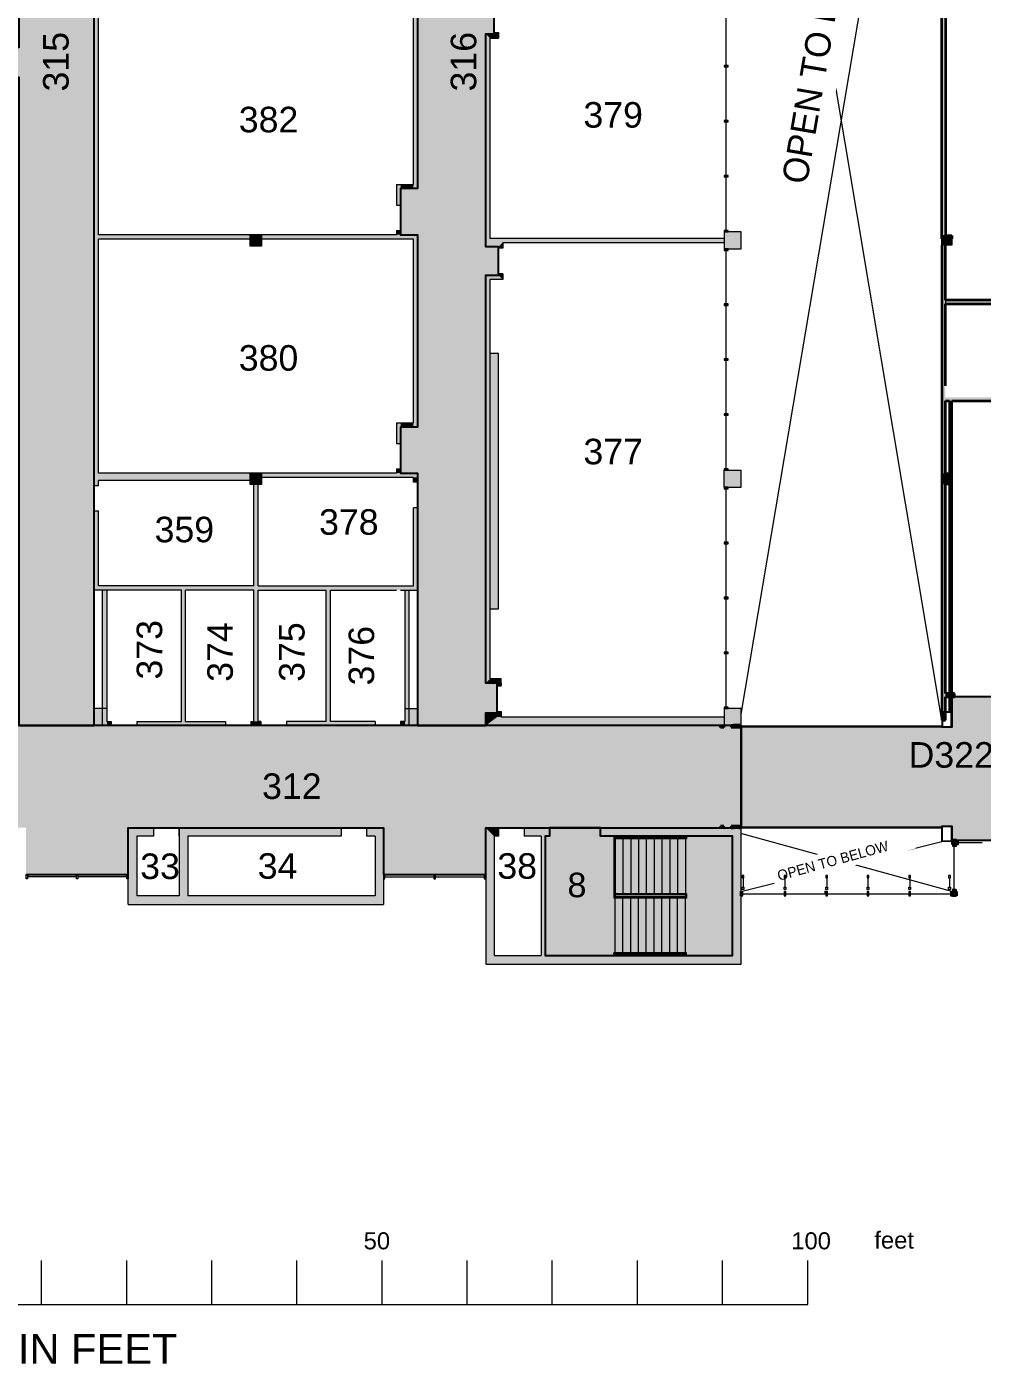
# Model space of a CAD drawing. Extents: x 2 to 4630, y -56 to 2885.
# Drawn here: x 2379 to 3726, y -56 to 1830 of the extents above; entities that cross this region are included whole.
import ezdxf

# ---------------------------------------------------------------- set-up
doc = ezdxf.new("R2010")
doc.units = 0
doc.header["$LTSCALE"] = 0.004
doc.header["$MEASUREMENT"] = 0
doc.layers.get('0').update_dxf_attribs({"linetype": 'CONTINUOUS'})
for name, color, linetype, lineweight in [('bar scale', 1, 'CONTINUOUS', 0), ('S-COLS', 7, 'CONTINUOUS', 9), ('STAIR', 251, 'CONTINUOUS', 9), ('TEXT', 7, 'CONTINUOUS', 0), ('WALL', 7, 'CONTINUOUS', 0), ('WALLS', 7, 'CONTINUOUS', 0)]:
    doc.layers.add(name, color=color, linetype=linetype, lineweight=lineweight)
doc.layers.add('CORRIDOR HATCH', color=253, linetype='CONTINUOUS')
doc.layers.add('SOLID', color=7, linetype='CONTINUOUS')
doc.styles.add('style1', font='arial.ttf')
doc.styles.add('style3', font='arial.ttf')
doc.styles.add('swis721blkexbt', font='swissek.ttf')

# ---------------------------------------------------------------- blocks, each defined once
blk = doc.blocks.new('AZMND')
for p, q in [((0, 0.5), (0, -0.5)), ((1, 0.5), (0, 0.5)), ((1, -0.5), (1, 0.5)), ((0, -0.5), (1, -0.5))]:
    blk.add_line(p, q)
blk = doc.blocks.new('Column - Architectural - Gypsum Fire Rating Wrap - 16mm Type X Gypsum - 350x350_1-89-Third Floor Plan')
at = {"layer": 'S-COLS'}
for p, q in [((-175, 175), (175, 175)), ((-175, -175), (-175, 175)), ((-175, 159), (175, 159)), ((-159, -159), (-159, 159)), ((159, 159), (159, -159)), ((175, 175), (175, -175)), ((175, -159), (-175, -159)), ((175, -175), (-175, -175))]:
    blk.add_line(p, q, dxfattribs=at)
blk = doc.blocks.new('Column - Architectural - Gypsum Fire Rating Wrap - 16mm Type X Gypsum - 350x350_1-75-Third Floor Plan')
at = {"layer": 'S-COLS'}
for p, q in [((-175, 175), (175, 175)), ((-175, -175), (-175, 175)), ((-175, 159), (175, 159)), ((-159, -159), (-159, 159)), ((159, 159), (159, -159)), ((175, 175), (175, -175)), ((175, -159), (-175, -159)), ((175, -175), (-175, -175))]:
    blk.add_line(p, q, dxfattribs=at)
blk = doc.blocks.new('Column - Architectural - Gypsum Fire Rating Wrap - 16mm Type X Gypsum - 350x500_1-134-Third Floor Plan')
at = {"layer": 'S-COLS'}
for p, q in [((-275, 175), (-275, -175)), ((275, 175), (-275, 175)), ((275, 159), (-275, 159)), ((-259, 159), (-259, -159)), ((259, -159), (259, 159)), ((275, -175), (275, 175)), ((-275, -159), (275, -159)), ((-275, -175), (275, -175))]:
    blk.add_line(p, q, dxfattribs=at)
blk = doc.blocks.new('Column - Architectural - Gypsum Fire Rating Wrap - 16mm Type X Gypsum - 350x500_1-137-Third Floor Plan')
at = {"layer": 'S-COLS'}
for p, q in [((-275, 175), (275, 175)), ((-275, -175), (-275, 175)), ((-275, 159), (275, 159)), ((-259, -159), (-259, 159)), ((259, 159), (259, -159)), ((275, 175), (275, -175)), ((275, -159), (-275, -159)), ((275, -175), (-275, -175))]:
    blk.add_line(p, q, dxfattribs=at)

msp = doc.modelspace()

# ---------------------------------------------------------------- hatches: boundary and pattern name
at = {"layer": 'CORRIDOR HATCH'}
h = msp.add_hatch(color=256, dxfattribs=at)
h.dxf.hatch_style = 1
h.paths.add_polyline_path([(3115.8, 700.5), (3115.8, 688.5), (3109.8, 688.5), (3109.8, 520.5), (3373.8, 520.5), (3373.8, 688.5), (3187.8, 688.5), (3187.8, 700.5)])
h.paths.add_polyline_path([(1087.8, 688.5), (1087.8, 520.5), (1357.8, 520.5), (1357.8, 688.5), (1351.8, 688.5), (1351.8, 700.5), (1279.8, 700.5), (1279.8, 688.5)])
h.paths.add_polyline_path([(2029.8, 2872.5), (2029.8, 2704.5), (2221.8, 2704.5), (2221.8, 2692.5), (2293.8, 2692.5), (2293.8, 2704.5), (2307.5, 2704.5), (2307.5, 2872.5)])
h.paths.add_polyline_path([(4459, 2532.9), (4459, 2527.7), (4451.8, 2527.7), (4451.8, 2479.4), (4459, 2479.4), (4459, 2289.8), (4614.7, 2289.8), (4614.7, 2532.9)])
h.paths.add_polyline_path([(4347.8, 2543.4), (4347.8, 2529.6), (4338.9, 2529.6), (4338.9, 2525.3), (4338.9, 2207.4), (4347.8, 2207.4), (4347.8, 2193.6), (4338.9, 2193.6), (4338.9, 1973.2), (4307.4, 1973.2), (4307.4, 1797.1), (4338.9, 1797.1), (4338.9, 1535.4), (4347.8, 1535.4), (4347.8, 1521.6), (4338.9, 1521.6), (4338.9, 1439.2), (4299.5, 1439.2), (4299.5, 1392.9), (4338.9, 1392.9), (4338.9, 1388), (4299.5, 1388), (4299.5, 1307.3), (4338.9, 1307.3), (4338.9, 1199.4), (4347.8, 1199.4), (4347.8, 1185.6), (4338.9, 1185.6), (4338.9, 863.4), (4347.8, 863.4), (4347.8, 849.6), (4442.9, 849.6), (4442.9, 863.4), (4535.1, 863.4), (4535.1, 965.8), (4451.8, 965.8), (4451.8, 1185.6), (4442.9, 1185.6), (4442.9, 1199.4), (4451.8, 1199.4), (4451.8, 1521.6), (4442.9, 1521.6), (4442.9, 1535.4), (4451.8, 1535.4), (4498, 1535.4), (4498, 1540.7), (4501.9, 1540.7), (4501.9, 1852.3), (4498, 1852.3), (4498, 1857.6), (4442.9, 1857.6), (4442.9, 1871.4), (4451.8, 1871.4), (4451.8, 2193.6), (4442.9, 2193.6), (4442.9, 2207.4), (4451.8, 2207.4), (4451.8, 2529.6), (4442.9, 2529.6), (4442.9, 2543.4)])
h.paths.add_polyline_path([(3385.8, 701.6), (3669, 701.6), (3669, 702.8), (3682.8, 702.8), (3682.8, 681.2), (3683.6, 683), (3692.1, 683), (3765, 683), (3765, 695.8), (3794, 695.8), (3794, 633.3), (3808.5, 627.8), (3854.1, 613.6), (3899.4, 602.5), (3946.4, 593.9), (3969.6, 591), (3993.3, 588.2), (4004.8, 587.5), (4004.8, 594.8), (4012.2, 594.8), (4012.2, 587), (4039.9, 585.4), (4087.7, 585.4), (4111, 586.8), (4134.8, 588.2), (4181.2, 593.9), (4228.2, 602.5), (4273.5, 613.6), (4296.3, 620.7), (4318.6, 627.6), (4333.6, 633.3), (4333.6, 695.8), (4362.5, 695.8), (4362.5, 683), (4501.9, 683), (4501.9, 844.3), (4498.1, 844.3), (4498.1, 849.6), (4442.9, 849.6), (4347.8, 849.6), (4154.1, 849.6), (4154.1, 883.9), (4093.1, 883.9), (4093.1, 849.6), (3744.1, 849.6), (3744.1, 885), (3682.8, 885), (3682.8, 864.3), (3682.8, 842.2), (3669, 842.2), (3669, 843), (3385.8, 843)])
h.paths.add_polyline_path([(3385.8, 2691.4), (3669, 2691.4), (3669, 2690.2), (3682.8, 2690.2), (3682.8, 2711.8), (3683.6, 2710), (3692.1, 2710), (3765, 2710), (3765, 2697.3), (3794, 2697.3), (3794, 2759.7), (3808.5, 2765.2), (3854.1, 2779.4), (3899.4, 2790.6), (3946.4, 2799.1), (3969.6, 2802), (3993.3, 2804.8), (4005, 2805.5), (4005, 2798.5), (4011.8, 2798.5), (4011.8, 2805.9), (4039.9, 2807.6), (4087.7, 2807.6), (4111.1, 2806.2), (4134.8, 2804.8), (4181.2, 2799.1), (4228.2, 2790.6), (4273.5, 2779.4), (4296.2, 2772.4), (4318.6, 2765.4), (4333.6, 2759.7), (4333.6, 2697.3), (4362.5, 2697.3), (4362.5, 2710), (4501.9, 2710), (4501.9, 2549.1), (4501.9, 2548.7), (4498.1, 2548.7), (4498.1, 2543.4), (4442.9, 2543.4), (4347.8, 2543.4), (3872.3, 2543.4), (3872.3, 2504), (3769.9, 2504), (3769.9, 2543.4), (3765, 2543.4), (3765, 2504), (3682.8, 2504), (3682.8, 2550.8), (3669, 2550.8), (3669, 2550), (3385.8, 2550)])
h.paths.add_polyline_path([(2929.8, 2548.5), (2929.8, 1937.5), (2905.8, 1937.5), (2905.8, 1872.5), (2929.8, 1872.5), (2929.8, 1601.5), (2905.8, 1601.5), (2905.8, 1536.5), (2929.8, 1536.5), (2929.8, 1265.5), (2905.8, 1265.5), (2905.8, 1200.5), (2929.8, 1200.5), (2929.8, 844.5), (3025.8, 844.5), (3025.8, 862.5), (3041.8, 862.5), (3041.8, 904.5), (3025.8, 904.5), (3025.8, 1479.5), (3043.8, 1479.5), (3043.8, 1519.5), (3025.8, 1519.5), (3025.8, 1819.5), (3037.8, 1819.5), (3037.8, 1861.5), (3025.8, 1861.5), (3025.8, 2155.5), (3037.8, 2155.5), (3037.8, 2197.5), (3025.8, 2197.5), (3025.8, 2482.5), (3037.8, 2482.5), (3037.8, 2524.5), (3025.8, 2524.5), (3025.8, 2548.5)])
h.paths.add_polyline_path([(2367.8, 2548.5), (2367.8, 1800.5), (2349.8, 1800.5), (2349.8, 1758.5), (2367.8, 1758.5), (2367.8, 844.5), (2473.8, 844.5), (2473.8, 2548.5)])
h.paths.add_polyline_path([(1009.8, 2548.5), (1009.8, 844.5), (913.8, 844.5), (913.8, 2037.9), (911.4, 2037.9), (897.2, 2054.2), (750.5, 2054.2), (457.8, 2054.2), (457.8, 2192.5), (913.8, 2192.5), (913.8, 2548.5)])
h.paths.add_polyline_path([(361.8, 2548.5), (361.8, 2106.5), (319.8, 2106.5), (319.8, 2040.5), (361.8, 2040.5), (361.8, 1520.5), (342.3, 1520.5), (342.3, 1479.7), (361.8, 1479.7), (361.8, 908.5), (341.8, 908.5), (341.8, 868.5), (361.8, 868.5), (361.8, 844.5), (457.8, 844.5), (457.8, 1064), (457.8, 1233), (457.8, 2054.2), (457.8, 2192.5), (457.8, 2548.5)])
h.paths.add_polyline_path([(184.8, 844.5), (184.8, 700.5), (255, 700.5), (361.8, 700.5), (361.8, 634.5), (505.8, 634.5), (505.8, 700.5), (865.8, 700.5), (865.8, 644.5), (1009.8, 644.5), (1009.8, 700.5), (2377.8, 700.5), (2377.8, 634.5), (2521.8, 634.5), (2521.8, 700.5), (2881.8, 700.5), (2881.8, 634.5), (3025.8, 634.5), (3025.8, 700.5), (3385.8, 700.5), (3385.8, 844.5), (3025.8, 844.5), (2929.8, 844.5), (2473.8, 844.5), (2367.8, 844.5), (1009.8, 844.5), (913.8, 844.5), (457.8, 844.5), (361.8, 844.5)])
h.paths.add_polyline_path([(81.8, 2872.5), (81.8, 2704.5), (269.8, 2704.5), (269.8, 2692.5), (346.8, 2692.5), (346.8, 2704.5), (349.8, 2704.5), (349.8, 2872.5)])
h.paths.add_polyline_path([(184.8, 2692.5), (184.8, 2548.5), (361.8, 2548.5), (457.8, 2548.5), (913.8, 2548.5), (1009.8, 2548.5), (1622.6, 2548.5), (1622.6, 2529.5), (1684.8, 2529.5), (1684.8, 2548.5), (1702.8, 2548.5), (1702.8, 2524.5), (1736.8, 2524.5), (1736.8, 2548.5), (2367.8, 2548.5), (2473.8, 2548.5), (2929.8, 2548.5), (3025.8, 2548.5), (3361.8, 2548.5), (3385.8, 2548.5), (3385.8, 2692.5), (3025.8, 2692.5), (3025.8, 2750), (2881.8, 2750), (2881.8, 2692.5), (2521.8, 2692.5), (2521.8, 2750), (2377.8, 2750), (2377.8, 2692.5), (2017.8, 2692.5), (2017.8, 2750), (1885.8, 2750), (1885.8, 2692.5), (1510.5, 2692.5), (1510.5, 2745.3), (1366.5, 2745.3), (1366.5, 2692.5), (1110.5, 2692.5), (1110.5, 2704.5), (1062.5, 2704.5), (1062.5, 2692.5), (1009.8, 2692.5), (1009.8, 2750), (361.8, 2750), (361.8, 2692.5), (346.8, 2692.5), (269.8, 2692.5)])
at = {"layer": 'SOLID'}
for points in [[(3669, 1857.6), (3669, 1535.4), (3673.9, 1535.4), (3673.9, 1857.6)], [(3669, 1530.8), (3682.8, 1530.8), (3682.8, 1535.4), (3673.9, 1535.4), (3669, 1535.4)], [(3682.8, 1521.6), (3682.8, 1535.4), (3673.9, 1535.4), (3669, 1535.4), (3669, 1521.6), (3673.9, 1521.6)], [(3669, 1521.6), (3669, 1199.4), (3673.9, 1199.4), (3673.9, 1302.4), (3673.9, 1307.3), (3673.9, 1439.2), (3673.9, 1444.1), (3673.9, 1521.6)], [(4338.9, 1307.3), (4299.5, 1307.3), (4294.6, 1307.3), (4159, 1307.3), (4154.1, 1307.3), (4068, 1307.3), (4063.2, 1307.3), (3673.9, 1307.3), (3673.9, 1302.4), (3679.6, 1302.4), (3682.8, 1302.4), (4001.5, 1302.4), (4001.5, 1307.3), (4015.3, 1307.3), (4015.3, 1302.4), (4154.1, 1302.4), (4159, 1302.4), (4334, 1302.4), (4338.9, 1302.4)], [(3682.8, 1199.4), (3682.8, 1302.4), (3679.6, 1302.4), (3679.6, 1199.4)], [(3682.8, 1185.6), (3682.8, 1199.4), (3673.9, 1199.4), (3669, 1199.4), (3669, 1185.6), (3673.9, 1185.6)], [(3673.9, 885), (3673.9, 889.9), (3673.9, 1185.6), (3669, 1185.6), (3669, 863.8), (3673.9, 863.8)], [(3679.6, 1185.6), (3679.6, 889.9), (3682.8, 889.9), (3682.8, 1185.6)], [(3673.9, 885), (3679.6, 885), (3682.8, 885), (3686.8, 885), (3686.8, 889.9), (3682.8, 889.9), (3679.6, 889.9), (3673.9, 889.9)], [(3682.8, 864.3), (3682.8, 885), (3679.6, 885), (3679.6, 864.3)], [(3669, 852.1), (3673.9, 852.1), (3673.9, 863.8), (3669, 863.8)], [(3361.7, 844.5), (3361.7, 842.1), (3356.8, 842.1), (3356.8, 844.5)], [(3374.9, 842.2), (3374.9, 844.5), (3371.8, 844.5), (3371.8, 842.2)], [(3374.9, 845.3), (3374.9, 844.5), (3378.6, 844.5), (3378.6, 845.3)], [(3374.9, 844.5), (3374.9, 842.2), (3385.6, 842.2), (3385.6, 843.8), (3382.4, 843.8), (3382.4, 844.5), (3378.6, 844.5)], [(3378.6, 845.3), (3378.6, 844.5), (3382.4, 844.5), (3385.6, 844.5), (3385.6, 845.3)], [(3382.4, 844.5), (3382.4, 843.8), (3385.6, 843.8), (3385.6, 844.5)], [(3385.6, 844.5), (3382.4, 844.5), (3382.4, 843.8), (3385.6, 843.8)], [(3361.7, 700.5), (3361.7, 702.9), (3356.8, 702.9), (3356.8, 700.5)], [(3371.8, 702.7), (3371.8, 700.5), (3374.9, 700.5), (3374.9, 702.7)], [(3382.4, 702.7), (3374.9, 702.7), (3374.9, 700.5), (3374.9, 699.6), (3382.4, 699.6), (3382.4, 700.5)], [(3385.6, 700.5), (3385.6, 702.7), (3382.4, 702.7), (3382.4, 700.5)]]:
    msp.add_hatch(color=256, dxfattribs=at).paths.add_polyline_path(points, flags=0)
h = msp.add_hatch(color=256, dxfattribs=at)
h.paths.add_polyline_path([(3980.9, 1444.1), (3673.9, 1444.1), (3673.9, 1439.2), (3914.6, 1439.2), (3915.6, 1439.2), (3980.9, 1439.2)])
h.paths.add_polyline_path([(4068, 1444.1), (4017.3, 1444.1), (4017.3, 1439.2), (4063.2, 1439.2), (4063.2, 1307.3), (4068, 1307.3)])
h.paths.add_polyline_path([(4177.2, 1444.1), (4127.6, 1444.1), (4127.6, 1439.2), (4154.1, 1439.2), (4154.1, 1307.3), (4159, 1307.3), (4159, 1439.2), (4177.2, 1439.2)])
for points in [[(3043.8, 1369), (3031.8, 1369), (3031.8, 1009), (3043.8, 1009)], [(2693.6, 1200.5), (2709.6, 1200.5), (2709.6, 1184.5), (2693.6, 1184.5)], [(3688.9, 677), (3682.9, 677), (3682.9, 683), (3688.9, 683)], [(3688.9, 677), (3688.9, 683), (3691.4, 683), (3691.4, 677)], [(3682.9, 677), (3688.9, 677), (3688.9, 674.5), (3682.9, 674.5)], [(3503.2, 606.1), (3503.2, 612.1), (3505.7, 612.1), (3505.7, 606.1)], [(3562.7, 606.1), (3562.7, 612.1), (3565.2, 612.1), (3565.2, 606.1)], [(3622.1, 606.1), (3622.1, 612.1), (3624.7, 612.1), (3624.7, 606.1)], [(3680.4, 606.1), (3680.4, 612.1), (3682.9, 612.1), (3682.9, 606.1)], [(3682.9, 614.6), (3688.9, 614.6), (3688.9, 612.1), (3682.9, 612.1)], [(3688.9, 606.1), (3682.9, 606.1), (3682.9, 612.1), (3688.9, 612.1)]]:
    msp.add_hatch(color=256, dxfattribs=at).paths.add_polyline_path(points)
h = msp.add_hatch(color=256, dxfattribs=at)
h.paths.add_polyline_path([(2379.8, 634.5), (2377.8, 634.5), (2377.8, 628.5), (2379.8, 628.5)])
h.paths.add_polyline_path([(2450.8, 634.5), (2448.8, 634.5), (2448.8, 628.5), (2450.8, 628.5)])
h.paths.add_polyline_path([(2521.8, 634.5), (2519.8, 634.5), (2519.8, 628.5), (2521.8, 628.5)])
h = msp.add_hatch(color=256, dxfattribs=at)
h.paths.add_polyline_path([(2883.8, 634.5), (2881.8, 634.5), (2881.8, 628.5), (2883.8, 628.5)])
h.paths.add_polyline_path([(2954.8, 634.5), (2952.8, 634.5), (2952.8, 628.5), (2954.8, 628.5)])
h.paths.add_polyline_path([(3025.8, 634.5), (3023.8, 634.5), (3023.8, 628.5), (3025.8, 628.5)])
at = {"layer": 'WALL'}
for points in [[(3689.5, 677), (3689.5, 683), (3692.1, 683), (3692.1, 677)], [(3683.6, 677), (3689.5, 677), (3689.5, 674.5), (3683.6, 674.5)], [(3385.6, 604.5), (3385.6, 610.5), (3388.1, 610.5), (3388.1, 604.5)], [(3681, 604.5), (3681, 610.5), (3683.6, 610.5), (3683.6, 604.5)], [(3683.6, 613), (3689.5, 613), (3689.5, 610.5), (3683.6, 610.5)]]:
    msp.add_hatch(color=256, dxfattribs=at).paths.add_polyline_path(points)

# ---------------------------------------------------------------- linework, layer by layer
at = {"layer": 'bar scale'}
for p, q in [((2399.7, 28.7), (2399.7, 90.6)), ((2519.7, 28.7), (2519.7, 90.6)), ((2639.7, 28.7), (2639.7, 90.6)), ((2759.7, 28.7), (2759.7, 90.6)), ((2879.7, 28.7), (2879.7, 90.6)), ((2999.7, 28.7), (2999.7, 90.6)), ((3119.7, 28.7), (3119.7, 90.6)), ((3239.7, 28.7), (3239.7, 90.6)), ((3359.7, 28.7), (3359.7, 90.6)), ((3479.7, 28.7), (3479.7, 90.6)), ((2159.7, 28.7), (3479.7, 28.7))]:
    msp.add_line(p, q, dxfattribs=at)
at = {"layer": 'CORRIDOR HATCH'}
for points in [[(2367.8, 2548.5), (2367.8, 1800.5), (2349.8, 1800.5), (2349.8, 1758.5), (2367.8, 1758.5), (2367.8, 844.5), (2473.8, 844.5), (2473.8, 2548.5)], [(3115.8, 700.5), (3115.8, 688.5), (3109.8, 688.5), (3109.8, 520.5), (3373.8, 520.5), (3373.8, 688.5), (3187.8, 688.5), (3187.8, 700.5)]]:
    msp.add_lwpolyline(points, close=True, dxfattribs=at)
for points in [[(2929.8, 1872.5), (2929.8, 1601.5), (2905.8, 1601.5), (2905.8, 1536.5), (2929.8, 1536.5), (2929.8, 1265.5), (2905.8, 1265.5), (2905.8, 1200.5), (2929.8, 1200.5), (2929.8, 844.5), (3025.8, 844.5), (3025.8, 862.5), (3041.8, 862.5), (3041.8, 904.5), (3025.8, 904.5), (3025.8, 1479.5), (3043.8, 1479.5), (3043.8, 1519.5), (3025.8, 1519.5), (3025.8, 1819.5), (3037.8, 1819.5), (3037.8, 1861.5)], [(3744.1, 885), (3682.8, 885), (3682.8, 864.3), (3682.8, 842.2), (3669, 842.2), (3669, 843), (3385.8, 843), (3385.8, 701.6), (3669, 701.6), (3669, 702.8), (3682.8, 702.8), (3682.8, 681.2), (3683.6, 683), (3692.1, 683), (3765, 683)], [(2377.8, 634.5), (2521.8, 634.5), (2521.8, 700.5), (2881.8, 700.5), (2881.8, 634.5), (3025.8, 634.5), (3025.8, 700.5), (3385.8, 700.5), (3385.8, 844.5), (3025.8, 844.5), (2929.8, 844.5), (2473.8, 844.5), (2367.8, 844.5)]]:
    msp.add_lwpolyline(points, dxfattribs=at)
at = {"layer": 'SOLID'}
for points in [[(2479.8, 1183.2), (2473.8, 1183.2), (2479.8, 2215.8), (2473.8, 2215.8)], [(2923.8, 1601.5), (2929.8, 1601.5), (2923.8, 1872.5), (2929.8, 1872.5)], [(3025.8, 1819.5), (3031.8, 1813.5), (3025.8, 1519.5), (3031.8, 1525.5)], [(3037.8, 1819.5), (3043.8, 1813.5), (3025.8, 1819.5), (3031.8, 1813.5)], [(3037.8, 1821.5), (3043.8, 1821.5), (3037.8, 1819.5), (3043.8, 1813.5)], [(3361.8, 1775), (3367.8, 1775), (3361.8, 1773), (3367.8, 1773)], [(3361.8, 1697.5), (3367.8, 1697.5), (3361.8, 1695.5), (3367.8, 1695.5)], [(2899.8, 1578.3), (2899.8, 1607.5), (2905.8, 1578.3), (2905.8, 1607.5)], [(2905.8, 1601.5), (2905.8, 1607.5), (2923.8, 1601.5), (2923.8, 1607.5)], [(3361.8, 1620), (3367.8, 1620), (3361.8, 1618), (3367.8, 1618)], [(2479.8, 1530.5), (2479.8, 1536.5), (2693.6, 1530.5), (2693.6, 1536.5)], [(2693.6, 1520.5), (2693.6, 1536.5), (2709.6, 1520.5), (2709.6, 1536.5)], [(2709.6, 1530.5), (2709.6, 1536.5), (2929.8, 1530.5), (2929.8, 1536.5)], [(2899.8, 1536.5), (2899.8, 1542.3), (2905.8, 1536.5), (2905.8, 1542.3)], [(2923.8, 1265.5), (2929.8, 1265.5), (2923.8, 1530.5), (2929.8, 1530.5)], [(3031.8, 1531.5), (3361.8, 1531.5), (3031.8, 1525.5), (3361.8, 1525.5)], [(3361.8, 1542.5), (3367.8, 1542.5), (3361.8, 1540.5), (3367.8, 1540.5)], [(3361.8, 1540.5), (3385.8, 1540.5), (3361.8, 1516.5), (3385.8, 1516.5)], [(3043.8, 1519.5), (3049.8, 1525.5), (3025.8, 1519.5), (3031.8, 1525.5)], [(3043.8, 1517.5), (3049.8, 1517.5), (3043.8, 1519.5), (3049.8, 1525.5)], [(3361.8, 1516.5), (3367.8, 1516.5), (3361.8, 1514.5), (3367.8, 1514.5)], [(3025.8, 1479.5), (3031.8, 1473.5), (3025.8, 904.5), (3031.8, 904.5)], [(3043.8, 1479.5), (3049.8, 1473.5), (3025.8, 1479.5), (3031.8, 1473.5)], [(3043.8, 1481.5), (3049.8, 1481.5), (3043.8, 1479.5), (3049.8, 1473.5)], [(3361.8, 1439), (3367.8, 1439), (3361.8, 1437), (3367.8, 1437)], [(3361.8, 1361.5), (3367.8, 1361.5), (3361.8, 1359.5), (3367.8, 1359.5)], [(3361.8, 1284), (3367.8, 1284), (3361.8, 1282), (3367.8, 1282)], [(2899.8, 1242.3), (2899.8, 1271.5), (2905.8, 1242.3), (2905.8, 1271.5)], [(2905.8, 1265.5), (2905.8, 1271.5), (2923.8, 1265.5), (2923.8, 1271.5)], [(2479.8, 1190.3), (2479.8, 1200.5), (2693.6, 1190.3), (2693.6, 1200.5)], [(2709.6, 1194.5), (2709.6, 1200.5), (2929.8, 1194.5), (2929.8, 1200.5)], [(2899.8, 1200.5), (2899.8, 1206.3), (2905.8, 1200.5), (2905.8, 1206.3)], [(2923.8, 1187.7), (2923.8, 1194.5), (2929.8, 1187.7), (2929.8, 1194.5)], [(3361.8, 1206.5), (3367.8, 1206.5), (3361.8, 1204.5), (3367.8, 1204.5)], [(3361.8, 1204.5), (3385.8, 1204.5), (3361.8, 1180.5), (3385.8, 1180.5)], [(2698.8, 850.5), (2704.8, 850.5), (2698.8, 1184.5), (2704.8, 1184.5)], [(3361.8, 1180.5), (3367.8, 1180.5), (3361.8, 1178.5), (3367.8, 1178.5)], [(2923.8, 1035.5), (2929.8, 1035.5), (2923.8, 1151.7), (2929.8, 1151.7)], [(2473.8, 1035.5), (2479.8, 1035.5), (2473.8, 1147.2), (2479.8, 1147.2)], [(3361.8, 1103), (3367.8, 1103), (3361.8, 1101), (3367.8, 1101)], [(2479.8, 1035.5), (2479.8, 1041.5), (2923.8, 1035.5), (2923.8, 1041.5)], [(2491.8, 844.5), (2485.8, 844.5), (2491.8, 1035.5), (2485.8, 1035.5)], [(2596.8, 850.5), (2602.8, 850.5), (2596.8, 1035.5), (2602.8, 1035.5)], [(2800.8, 850.5), (2806.8, 850.5), (2800.8, 1035.5), (2806.8, 1035.5)], [(2911.8, 844.5), (2917.8, 844.5), (2911.8, 1035.5), (2917.8, 1035.5)], [(3361.8, 1025.5), (3367.8, 1025.5), (3361.8, 1023.5), (3367.8, 1023.5)], [(3361.8, 948), (3367.8, 948), (3361.8, 946), (3367.8, 946)], [(3031.8, 904.5), (3047.8, 910.5), (3025.8, 904.5), (3031.8, 910.5)], [(3041.8, 904.5), (3047.8, 904.5), (3031.8, 904.5), (3047.8, 910.5)], [(3047.8, 900.5), (3041.8, 900.5), (3047.8, 904.5), (3041.8, 904.5)], [(2491.8, 844.5), (2473.8, 844.5), (2491.8, 868.5), (2473.8, 868.5)], [(2911.8, 844.5), (2911.8, 868.5), (2929.8, 844.5), (2929.8, 868.5)], [(3361.8, 870.5), (3367.8, 870.5), (3361.8, 868.5), (3367.8, 868.5)], [(3361.8, 868.5), (3385.8, 868.5), (3361.8, 844.5), (3385.8, 844.5)], [(2497.8, 844.5), (2497.8, 850.5), (2491.8, 844.5), (2491.8, 850.5)], [(2533.8, 844.5), (2533.8, 850.5), (2658.8, 844.5), (2658.8, 850.5)], [(2694.8, 844.5), (2694.8, 850.5), (2708.8, 844.5), (2708.8, 850.5)], [(2744.8, 844.5), (2744.8, 850.5), (2869.8, 844.5), (2869.8, 850.5)], [(2905.8, 844.5), (2905.8, 850.5), (2911.8, 844.5), (2911.8, 850.5)], [(3041.8, 862.5), (3047.8, 856.5), (3025.8, 862.5), (3041.8, 856.5)], [(3025.8, 862.5), (3041.8, 862.5), (3025.8, 844.5), (3041.8, 856.5)], [(3025.8, 844.5), (3041.8, 856.5), (3361.8, 844.5), (3361.8, 856.5)], [(3041.8, 864.5), (3047.8, 864.5), (3041.8, 862.5), (3047.8, 856.5)], [(2533.8, 604.5), (2521.8, 592.5), (2533.8, 688.5), (2521.8, 700.5)], [(2533.8, 688.5), (2521.8, 700.5), (2557.8, 688.5), (2557.8, 700.5)], [(2821.8, 700.5), (2821.8, 688.5), (2593.8, 700.5), (2605.8, 688.5)], [(2605.8, 688.5), (2593.8, 700.5), (2605.8, 604.5), (2593.8, 604.5)], [(2857.8, 700.5), (2857.8, 688.5), (2881.8, 700.5), (2869.8, 688.5)], [(2881.8, 700.5), (2869.8, 688.5), (2881.8, 592.5), (2869.8, 604.5)], [(3037.8, 520.5), (3025.8, 508.5), (3037.8, 688.5), (3025.8, 700.5)], [(3037.8, 688.5), (3025.8, 700.5), (3043.8, 688.5), (3043.8, 700.5)], [(3079.8, 688.5), (3079.8, 700.5), (3115.8, 688.5), (3115.8, 700.5)], [(3187.8, 700.5), (3187.8, 688.5), (3385.8, 700.5), (3373.8, 688.5)], [(3385.8, 700.5), (3373.8, 688.5), (3385.8, 508.5), (3373.8, 520.5)], [(3103.8, 688.5), (3109.8, 688.5), (3103.8, 520.5), (3109.8, 520.5)], [(2869.8, 604.5), (2881.8, 592.5), (2533.8, 604.5), (2521.8, 592.5)], [(3373.8, 520.5), (3385.8, 508.5), (3037.8, 520.5), (3025.8, 508.5)]]:
    msp.add_solid(points, dxfattribs=at)
at = {"layer": 'STAIR'}
for p, q in [((3669, 2540.7), (3385.6, 860.7)), ((3669, 852.3), (3385.6, 2540.7)), ((3206.7, 601.5), (3206.7, 688.5)), ((3208.2, 688.5), (3208.2, 603)), ((3307.2, 686.4), (3208.2, 686.4)), ((3308.7, 684.9), (3208.2, 684.9)), ((3208.2, 684.9), (3208.2, 607.1)), ((3219.2, 684.9), (3219.2, 607.5)), ((3230.2, 684.9), (3230.2, 607.5)), ((3241.2, 684.9), (3241.2, 607.5)), ((3252.2, 684.9), (3252.2, 607.5)), ((3263.2, 684.9), (3263.2, 607.5)), ((3274.2, 684.9), (3274.2, 607.5)), ((3285.2, 684.9), (3285.2, 607.5)), ((3296.2, 684.9), (3296.2, 607.5)), ((3307.2, 687.9), (3307.2, 686.4)), ((3307.2, 684.9), (3307.2, 607.5)), ((3308.7, 687.9), (3308.7, 684.9)), ((3682.9, 610.6), (3385.6, 692.5)), ((3385.6, 610.6), (3669, 681.2)), ((3206.7, 607.5), (3206.7, 601.5)), ((3308.7, 607.5), (3208.2, 607.5)), ((3307.2, 606), (3208.2, 606)), ((3208.2, 606), (3208.2, 604.5)), ((3208.2, 603), (3208.2, 606)), ((3208.2, 603), (3208.2, 604.5)), ((3307.2, 606), (3307.2, 604.5)), ((3307.2, 606), (3307.2, 604.5)), ((3307.2, 603), (3307.2, 604.5)), ((3307.2, 603), (3307.2, 604.5)), ((3308.7, 607.5), (3308.7, 601.5)), ((3308.7, 601.5), (3308.7, 607.5)), ((3308.7, 601.5), (3206.7, 601.5)), ((3307.2, 603), (3208.2, 603)), ((3208.2, 524.1), (3208.2, 601.5)), ((3219.2, 524.1), (3219.2, 601.5)), ((3230.2, 524.1), (3230.2, 601.5)), ((3241.2, 524.1), (3241.2, 601.5)), ((3252.2, 524.1), (3252.2, 601.5)), ((3263.2, 524.1), (3263.2, 601.5)), ((3274.2, 524.1), (3274.2, 601.5)), ((3285.2, 524.1), (3285.2, 601.5)), ((3296.2, 524.1), (3296.2, 601.5)), ((3307.2, 524.1), (3307.2, 601.5)), ((3308.7, 524.1), (3206.2, 524.1)), ((3206.2, 520.5), (3206.2, 524.1)), ((3307.2, 522.6), (3207.7, 522.6)), ((3207.7, 520.5), (3207.7, 522.6)), ((3307.2, 520.5), (3307.2, 522.6)), ((3308.7, 520.5), (3308.7, 524.1))]:
    msp.add_line(p, q, dxfattribs=at)
at = {"layer": 'WALL'}
for p, q in [((2473.8, 2215.8), (2473.8, 1183.2)), ((2929.8, 1872.5), (2929.8, 1601.5)), ((2479.8, 1536.5), (2479.8, 1866.5)), ((2923.8, 1607.5), (2923.8, 1866.5)), ((3364.8, 1775), (3364.8, 1850.5)), ((3025.8, 1819.5), (3025.8, 1519.5)), ((3025.8, 1819.5), (3037.8, 1819.5)), ((3037.8, 1819.5), (3025.8, 1819.5)), ((3031.8, 1813.5), (3031.8, 1531.5)), ((3031.8, 1813.5), (3043.8, 1813.5)), ((3037.8, 1821.5), (3043.8, 1821.5)), ((3037.8, 1821.5), (3037.8, 1819.5)), ((3043.8, 1821.5), (3043.8, 1813.5)), ((3364.8, 1697.5), (3364.8, 1773)), ((3364.8, 1620), (3364.8, 1695.5)), ((2899.8, 1607.5), (2923.8, 1607.5)), ((2899.8, 1607.5), (2899.8, 1578.3)), ((3364.8, 1542.5), (3364.8, 1618)), ((2905.8, 1601.5), (2929.8, 1601.5)), ((2905.8, 1601.5), (2905.8, 1578.3)), ((2899.8, 1578.3), (2905.8, 1578.3)), ((2899.8, 1536.5), (2479.8, 1536.5)), ((2479.8, 1200.5), (2479.8, 1530.5)), ((2693.6, 1530.5), (2479.8, 1530.5)), ((2923.8, 1530.5), (2709.6, 1530.5)), ((2899.8, 1542.3), (2905.8, 1542.3)), ((2899.8, 1542.3), (2899.8, 1536.5)), ((2905.8, 1542.3), (2905.8, 1536.5)), ((2923.8, 1536.5), (2905.8, 1536.5)), ((2923.8, 1536.5), (2929.8, 1536.5)), ((2923.8, 1271.5), (2923.8, 1530.5)), ((2929.8, 1536.5), (2929.8, 1265.5)), ((3031.8, 1531.5), (3361.8, 1531.5)), ((3385.8, 1540.5), (3361.8, 1540.5)), ((3361.8, 1540.5), (3361.8, 1516.5)), ((3385.8, 1516.5), (3385.8, 1540.5)), ((3043.8, 1519.5), (3025.8, 1519.5)), ((3043.8, 1519.5), (3043.8, 1517.5)), ((3049.8, 1517.5), (3043.8, 1517.5)), ((3049.8, 1525.5), (3361.8, 1525.5)), ((3049.8, 1525.5), (3049.8, 1517.5)), ((3049.8, 1525.5), (3049.8, 1519.5)), ((3361.8, 1516.5), (3385.8, 1516.5)), ((3364.8, 1439), (3364.8, 1514.5)), ((3025.8, 1479.5), (3025.8, 904.5)), ((3043.8, 1479.5), (3025.8, 1479.5)), ((3031.8, 1473.5), (3031.8, 1239.3)), ((3049.8, 1473.5), (3031.8, 1473.5)), ((3049.8, 1481.5), (3043.8, 1481.5)), ((3043.8, 1481.5), (3043.8, 1479.5)), ((3049.8, 1481.5), (3049.8, 1473.5)), ((3364.8, 1361.5), (3364.8, 1437)), ((3673.9, 1444.1), (3673.9, 1439.2)), ((3043.8, 1369), (3031.8, 1369)), ((3031.8, 1369), (3031.8, 1009)), ((3043.8, 1009), (3043.8, 1369)), ((3364.8, 1284), (3364.8, 1359.5)), ((2899.8, 1271.5), (2899.8, 1242.3)), ((2899.8, 1271.5), (2923.8, 1271.5)), ((2905.8, 1265.5), (2929.8, 1265.5)), ((2905.8, 1265.5), (2905.8, 1242.3)), ((3364.8, 1206.5), (3364.8, 1282)), ((2899.8, 1242.3), (2905.8, 1242.3)), ((3031.8, 1233.3), (3031.8, 910.5)), ((2899.8, 1200.5), (2479.8, 1200.5)), ((2692.3, 1190.3), (2479.8, 1190.3)), ((2479.8, 1183.2), (2479.8, 1190.3)), ((2923.8, 1194.5), (2709.6, 1194.5)), ((2899.8, 1206.3), (2905.8, 1206.3)), ((2899.8, 1206.3), (2899.8, 1200.5)), ((2905.8, 1206.3), (2905.8, 1200.5)), ((2923.8, 1200.5), (2905.8, 1200.5)), ((2923.8, 1200.5), (2929.8, 1200.5)), ((2923.8, 1187.7), (2923.8, 1194.5)), ((2923.8, 1191.6), (2923.8, 1187.7)), ((2929.8, 1200.5), (2929.8, 1187.7)), ((2929.8, 1187.7), (2929.8, 1191.6)), ((3361.8, 1204.5), (3385.8, 1204.5)), ((3361.8, 1180.5), (3361.8, 1204.5)), ((3385.8, 1180.5), (3385.8, 1204.5)), ((2473.8, 1183.2), (2479.8, 1183.2)), ((2698.8, 1041.5), (2698.8, 1184.5)), ((2704.8, 1041.5), (2704.8, 1184.5)), ((2929.8, 1187.7), (2923.8, 1187.7)), ((3361.8, 1180.5), (3385.8, 1180.5)), ((3364.8, 1103), (3364.8, 1178.5)), ((2923.8, 1041.5), (2923.8, 1151.7)), ((2929.8, 1151.7), (2923.8, 1151.7)), ((2929.8, 1151.7), (2929.8, 1035.5)), ((2473.8, 1147.2), (2473.8, 1035.5)), ((2473.8, 1147.2), (2479.8, 1147.2)), ((2479.8, 1041.5), (2479.8, 1147.2)), ((3364.8, 1025.5), (3364.8, 1101)), ((2698.8, 1041.5), (2479.8, 1041.5)), ((2704.8, 1041.5), (2923.8, 1041.5)), ((2704.8, 1041.5), (2923.8, 1041.5)), ((2596.8, 1035.5), (2473.8, 1035.5)), ((2473.8, 868.5), (2473.8, 1035.5)), ((2485.8, 844.5), (2485.8, 1035.5)), ((2491.8, 1035.5), (2491.8, 850.5)), ((2596.8, 850.5), (2596.8, 1035.5)), ((2602.8, 850.5), (2602.8, 1035.5)), ((2698.8, 1035.5), (2602.8, 1035.5)), ((2698.8, 850.5), (2698.8, 1035.5)), ((2698.8, 850.5), (2698.8, 1035.5)), ((2704.8, 1035.5), (2800.8, 1035.5)), ((2704.8, 850.5), (2704.8, 1035.5)), ((2704.8, 850.5), (2704.8, 1035.5)), ((2800.8, 850.5), (2800.8, 1035.5)), ((2806.8, 1035.5), (2899.8, 1035.5)), ((2806.8, 1035.5), (2899.8, 1035.5)), ((2806.8, 850.5), (2806.8, 1035.5)), ((2905.8, 1035.5), (2929.8, 1035.5)), ((2905.8, 1035.5), (2929.8, 1035.5)), ((2911.8, 1035.5), (2911.8, 850.5)), ((2911.8, 1035.5), (2911.8, 850.5)), ((2917.8, 844.5), (2917.8, 1035.5)), ((2917.8, 844.5), (2917.8, 1035.5)), ((2929.8, 868.5), (2929.8, 1035.5)), ((3364.8, 948), (3364.8, 1023.5)), ((3031.8, 1009), (3043.8, 1009)), ((3364.8, 870.5), (3364.8, 946)), ((3025.8, 922.5), (3025.8, 904.5)), ((3047.8, 910.5), (3031.8, 910.5)), ((3047.8, 904.5), (3047.8, 910.5)), ((3031.8, 904.5), (3025.8, 904.5)), ((3031.8, 904.5), (3025.8, 904.5)), ((3041.8, 904.5), (3031.8, 904.5)), ((3041.8, 904.5), (3041.8, 900.5)), ((3041.8, 904.5), (3041.8, 900.5)), ((3041.8, 904.5), (3041.8, 904.5)), ((3041.8, 900.5), (3047.8, 900.5)), ((3047.8, 904.5), (3047.8, 900.5)), ((3047.8, 904.5), (3047.8, 904.5)), ((2491.8, 868.5), (2473.8, 868.5)), ((2473.8, 868.5), (2473.8, 844.5)), ((2911.8, 868.5), (2929.8, 868.5)), ((2911.8, 868.5), (2929.8, 868.5)), ((2929.8, 868.5), (2929.8, 844.5)), ((2929.8, 868.5), (2929.8, 844.5)), ((3385.8, 868.5), (3361.8, 868.5)), ((3361.8, 868.5), (3361.8, 844.5)), ((3385.8, 844.5), (3385.8, 868.5)), ((2491.8, 850.5), (2497.8, 850.5)), ((2497.8, 850.5), (2497.8, 844.5)), ((2533.8, 850.5), (2596.8, 850.5)), ((2533.8, 850.5), (2533.8, 844.5)), ((2602.8, 850.5), (2658.8, 850.5)), ((2658.8, 850.5), (2658.8, 844.5)), ((2694.8, 850.5), (2698.8, 850.5)), ((2694.8, 850.5), (2694.8, 844.5)), ((2708.8, 850.5), (2704.8, 850.5)), ((2708.8, 850.5), (2708.8, 844.5)), ((2800.8, 850.5), (2744.8, 850.5)), ((2744.8, 850.5), (2744.8, 844.5)), ((2869.8, 850.5), (2806.8, 850.5)), ((2869.8, 850.5), (2869.8, 844.5)), ((2905.8, 850.5), (2905.8, 844.5)), ((2911.8, 850.5), (2905.8, 850.5)), ((2905.8, 850.5), (2905.8, 844.5)), ((2911.8, 850.5), (2905.8, 850.5)), ((3025.8, 862.5), (3041.8, 862.5)), ((3025.8, 862.5), (3041.8, 862.5)), ((3025.8, 862.5), (3025.8, 844.5)), ((3041.8, 864.5), (3041.8, 862.5)), ((3041.8, 864.5), (3047.8, 864.5)), ((3047.8, 864.5), (3047.8, 856.5)), ((3361.8, 856.5), (3047.8, 856.5)), ((2497.8, 844.5), (2473.8, 844.5)), ((2533.8, 844.5), (2658.8, 844.5)), ((2708.8, 844.5), (2694.8, 844.5)), ((2694.8, 844.5), (2708.8, 844.5)), ((2869.8, 844.5), (2744.8, 844.5)), ((2905.8, 844.5), (2929.8, 844.5)), ((2905.8, 844.5), (2929.8, 844.5)), ((3385.8, 844.5), (3025.8, 844.5)), ((2521.8, 592.5), (2521.8, 700.5)), ((2521.8, 700.5), (2557.8, 700.5)), ((2557.8, 688.5), (2557.8, 700.5)), ((2593.8, 700.5), (2821.8, 700.5)), ((2593.8, 700.5), (2593.8, 604.5)), ((2593.8, 688.5), (2593.8, 700.5)), ((2821.8, 700.5), (2821.8, 688.5)), ((2857.8, 700.5), (2881.8, 700.5)), ((2857.8, 700.5), (2857.8, 688.5)), ((2881.8, 700.5), (2881.8, 592.5)), ((3025.8, 700.5), (3025.8, 508.5)), ((3043.8, 700.5), (3025.8, 700.5)), ((3043.8, 700.5), (3043.8, 688.5)), ((3115.8, 700.5), (3079.8, 700.5)), ((3079.8, 700.5), (3079.8, 688.5)), ((3115.8, 688.5), (3115.8, 700.5)), ((3385.8, 700.5), (3187.8, 700.5)), ((3187.8, 688.5), (3187.8, 700.5)), ((3385.8, 508.5), (3385.8, 700.5)), ((2533.8, 688.5), (2533.8, 604.5)), ((2557.8, 688.5), (2533.8, 688.5)), ((2821.8, 688.5), (2605.8, 688.5)), ((2605.8, 688.5), (2605.8, 604.5)), ((2869.8, 688.5), (2857.8, 688.5)), ((2869.8, 688.5), (2869.8, 604.5)), ((3037.8, 688.5), (3037.8, 520.5)), ((3043.8, 688.5), (3037.8, 688.5)), ((3103.8, 688.5), (3079.8, 688.5)), ((3103.8, 688.5), (3103.8, 520.5)), ((3109.8, 688.5), (3109.8, 520.5)), ((3115.8, 688.5), (3109.8, 688.5)), ((3373.8, 688.5), (3187.8, 688.5)), ((3373.8, 520.5), (3373.8, 688.5)), ((3683.6, 681.6), (3683.4, 681.6)), ((3683.4, 681.6), (3683.4, 681.6)), ((3691.4, 680), (3725.8, 680)), ((3685.9, 674.5), (3685.9, 613)), ((2448.8, 631.5), (2379.8, 631.5)), ((2519.8, 631.5), (2450.8, 631.5)), ((2883.8, 631.5), (2952.8, 631.5)), ((2954.8, 631.5), (3023.8, 631.5)), ((2593.8, 604.5), (2533.8, 604.5)), ((2869.8, 604.5), (2605.8, 604.5)), ((2521.8, 592.5), (2881.8, 592.5)), ((3037.8, 520.5), (3103.8, 520.5)), ((3109.8, 520.5), (3373.8, 520.5)), ((3025.8, 508.5), (3385.8, 508.5))]:
    msp.add_line(p, q, dxfattribs=at)
at = {"layer": 'WALL', "lineweight": 35}
for p, q in [((3669, 1535.4), (3669, 1857.6)), ((3673.9, 1857.6), (3673.9, 1535.4)), ((3669, 1530.8), (3669, 1535.4)), ((3673.9, 1535.4), (3682.8, 1535.4)), ((3682.8, 1535.4), (3682.8, 1530.8)), ((3669, 1521.6), (3669, 1199.4)), ((3673.9, 1444.1), (3673.9, 1521.6)), ((3980.9, 1444.1), (3673.9, 1444.1)), ((3673.9, 1439.2), (3914.6, 1439.2)), ((3673.9, 1323.3), (3673.9, 1439.2)), ((3673.9, 1302.4), (3679.6, 1302.4)), ((3673.9, 1199.4), (3673.9, 1302.4)), ((3679.6, 1302.4), (3679.6, 1199.4)), ((3682.8, 1302.4), (4001.5, 1302.4)), ((3682.8, 1199.4), (3682.8, 1302.4)), ((3669, 1199.4), (3669, 1185.6)), ((3682.8, 1199.4), (3673.9, 1199.4)), ((3679.6, 1199.4), (3682.8, 1199.4)), ((3682.8, 1185.6), (3682.8, 1199.4)), ((3669, 1185.6), (3669, 852.1)), ((3673.9, 889.9), (3673.9, 1185.6)), ((3673.9, 1185.6), (3682.8, 1185.6)), ((3679.6, 1185.6), (3679.6, 889.9)), ((3682.8, 1185.6), (3679.6, 1185.6)), ((3682.8, 889.9), (3682.8, 1185.6)), ((3679.6, 889.9), (3673.9, 889.9)), ((3686.8, 889.9), (3682.8, 889.9)), ((3686.8, 885), (3686.8, 889.9)), ((3673.9, 885), (3679.6, 885)), ((3673.9, 852.1), (3673.9, 885)), ((3679.6, 885), (3679.6, 864.3)), ((3682.8, 885), (3686.8, 885)), ((3682.8, 864.3), (3682.8, 885)), ((3669, 852.1), (3673.9, 852.1)), ((3679.6, 864.3), (3682.8, 864.3)), ((3689.5, 683), (3683.6, 683)), ((3683.6, 683), (3683.6, 677)), ((3683.6, 677), (3683.6, 683)), ((3683.6, 683), (3689.5, 683)), ((3689.5, 677), (3689.5, 683)), ((3689.5, 683), (3689.5, 677)), ((3683.6, 677), (3689.5, 677)), ((3689.5, 677), (3683.6, 677)), ((3385.6, 610.5), (3385.6, 604.5)), ((3683.6, 604.5), (3683.6, 610.5)), ((3683.6, 610.5), (3689.5, 610.5)), ((3689.5, 604.5), (3683.6, 604.5)), ((3689.5, 610.5), (3689.5, 604.5))]:
    msp.add_line(p, q, dxfattribs=at)
at = {"layer": 'WALL'}
for points in [[(2693.6, 1536.5), (2709.6, 1536.5), (2709.6, 1520.5), (2693.6, 1520.5)], [(2693.6, 1200.5), (2709.6, 1200.5), (2709.6, 1184.5), (2693.6, 1184.5)], [(3481.6, 844), (3433.6, 844), (3433.6, 843), (3481.6, 843)], [(3529.7, 844), (3481.6, 844), (3481.6, 843), (3529.7, 843)], [(3577.7, 844), (3529.7, 844), (3529.7, 843), (3577.7, 843)], [(3625.7, 844), (3577.7, 844), (3577.7, 843), (3625.7, 843)], [(3669, 844), (3625.7, 844), (3625.7, 843), (3669, 843)], [(3481.6, 701.6), (3433.6, 701.6), (3433.6, 700.6), (3481.6, 700.6)], [(3529.7, 701.6), (3481.6, 701.6), (3481.6, 700.6), (3529.7, 700.6)], [(3577.7, 701.6), (3529.7, 701.6), (3529.7, 700.6), (3577.7, 700.6)], [(3625.7, 701.6), (3577.7, 701.6), (3577.7, 700.6), (3625.7, 700.6)], [(3669, 701.6), (3625.7, 701.6), (3625.7, 700.6), (3669, 700.6)], [(3689.5, 683), (3689.5, 677), (3692.1, 677), (3692.1, 683)], [(3689.5, 677), (3683.6, 677), (3683.6, 674.5), (3689.5, 674.5)], [(3385.6, 610.5), (3385.6, 604.5), (3388.1, 604.5), (3388.1, 610.5)], [(3681, 610.5), (3681, 604.5), (3683.6, 604.5), (3683.6, 610.5)], [(3689.5, 613), (3683.6, 613), (3683.6, 610.5), (3689.5, 610.5)]]:
    msp.add_lwpolyline(points, close=True, dxfattribs=at)
for points in [[(3388.6, 629.8), (3389.8, 629.8), (3389.8, 633.3), (3387.3, 633.3), (3387.3, 629.8), (3388.6, 629.8), (3388.6, 617), (3389.8, 617), (3389.8, 613.5), (3387.3, 613.5), (3387.3, 617), (3388.6, 617)], [(3679.6, 629.8), (3680.8, 629.8), (3680.8, 633.3), (3678.3, 633.3), (3678.3, 629.8), (3679.6, 629.8), (3679.6, 617), (3680.8, 617), (3680.8, 613.5), (3678.3, 613.5), (3678.3, 617), (3679.6, 617)]]:
    msp.add_lwpolyline(points, dxfattribs=at)
at = {"layer": 'WALLS', "lineweight": 35}
for p, q in [((3356.8, 842.1), (3356.8, 844.5)), ((3361.7, 842.1), (3356.8, 842.1)), ((3361.7, 844.5), (3361.7, 842.1)), ((3374.9, 844.5), (3371.8, 844.5)), ((3371.8, 844.5), (3371.8, 842.2)), ((3371.8, 842.2), (3385.6, 842.2)), ((3385.6, 845.3), (3374.9, 845.3)), ((3374.9, 845.3), (3374.9, 844.5)), ((3382.4, 844.5), (3382.4, 843.8)), ((3385.6, 844.5), (3382.4, 844.5)), ((3382.4, 843.8), (3385.6, 843.8)), ((3385.6, 842.2), (3385.6, 845.3)), ((3361.7, 702.9), (3356.8, 702.9)), ((3356.8, 702.9), (3356.8, 700.5)), ((3361.7, 700.5), (3361.7, 702.9)), ((3385.6, 702.7), (3371.8, 702.7)), ((3371.8, 702.7), (3371.8, 700.5)), ((3371.8, 700.5), (3374.9, 700.5)), ((3374.9, 700.5), (3374.9, 699.6)), ((3382.4, 700.5), (3385.6, 700.5)), ((3382.4, 699.6), (3382.4, 700.5)), ((3385.6, 700.5), (3385.6, 702.7))]:
    msp.add_line(p, q, dxfattribs=at)
at = {"layer": 'WALLS'}
for points in [[(3433.6, 844), (3385.6, 844), (3385.6, 843), (3433.6, 843)], [(3433.6, 701.6), (3385.6, 701.6), (3385.6, 700.6), (3433.6, 700.6)]]:
    msp.add_lwpolyline(points, close=True, dxfattribs=at)

# ---------------------------------------------------------------- block references
at = {"layer": 'WALL', "xscale": 2, "yscale": 6, "rotation": 90}
for p in [(3364.8, 1773), (3364.8, 1695.5), (3364.8, 1618), (3364.8, 1540.5), (3364.8, 1514.5), (3364.8, 1437), (3364.8, 1359.5), (3364.8, 1282), (3364.8, 1204.5), (3364.8, 1178.5), (3364.8, 1101), (3364.8, 1023.5), (3364.8, 946), (3364.8, 868.5)]:
    msp.add_blockref('AZMND', p, dxfattribs=at)
at = {"layer": 'WALL', "xscale": 0.03937007873992115, "yscale": 0.03937007873992115, "zscale": 0.03937007873992115}
for name, p, rotation in [('Column - Architectural - Gypsum Fire Rating Wrap - 16mm Type X Gypsum - 350x350_1-89-Third Floor Plan', (3675.9, 1528.5), 270), ('Column - Architectural - Gypsum Fire Rating Wrap - 16mm Type X Gypsum - 350x350_1-75-Third Floor Plan', (3675.9, 1192.5), 270), ('Column - Architectural - Gypsum Fire Rating Wrap - 16mm Type X Gypsum - 350x500_1-134-Third Floor Plan', (3675.9, 853), 90), ('Column - Architectural - Gypsum Fire Rating Wrap - 16mm Type X Gypsum - 350x500_1-137-Third Floor Plan', (3675.9, 692), 270)]:
    msp.add_blockref(name, p, dxfattribs=dict(at, rotation=rotation))
at = {"layer": 'WALL', "yscale": 6}
for p, xscale in [((2379.8, 631.5), -2), ((2450.8, 631.5), -2), ((2521.8, 631.5), -2), ((2881.8, 631.5), 2), ((2952.8, 631.5), 2), ((3023.8, 631.5), 2)]:
    msp.add_blockref('AZMND', p, dxfattribs=dict(at, xscale=xscale))

# ---------------------------------------------------------------- texts
at = {"layer": 'bar scale'}
for s, height, style, p in [('feet', 24, 'swis721blkexbt', (3573.6, 107.3)), ('50', 24, 'swis721blkexbt', (2853.7, 106.3)), ('100', 24, 'swis721blkexbt', (3456.5, 106.3)), ('SCALE IN FEET', 42, 'style1', (2157.6, -55.1))]:
    msp.add_text(s, height=height, dxfattribs=dict(at, style=style)).set_placement(p)
at = {"layer": 'TEXT', "style": 'style1'}
for s, p in [('315', (2437.8, 1738.5)), ('316', (3012.5, 1738.5)), ('373', (2569.7, 909.5)), ('374', (2669.3, 906.3)), ('375', (2770.4, 906.3)), ('376', (2868.5, 901.2))]:
    msp.add_text(s, height=36, rotation=90, dxfattribs=at).set_placement(p)
for s, height, p in [('382', 36, (2677.7, 1680.9)), ('379', 36, (3163.5, 1687.5)), ('380', 36, (2677.7, 1344.9)), ('377', 36, (3163.5, 1212.9)), ('359', 36, (2559, 1103)), ('378', 36, (2790.9, 1113.6)), ('312', 36, (2710.5, 741.2)), ('33', 36, (2538.7, 628.3)), ('34', 36, (2704.4, 628.7)), ('38', 36, (3042.2, 628.7)), ('8', 34.5, (3141, 602.7))]:
    msp.add_text(s, height=height, dxfattribs=at).set_placement(p)
at = {"layer": 'TEXT', "lineweight": 0, "insert": (3696, 821.3), "char_height": 36, "width": 30.614, "attachment_point": 2, "line_spacing_factor": 0.965774, "style": 'style3'}
msp.add_mtext('D322a', dxfattribs=at)

# ---------------------------------------------------------------- next in the draw order: texts
at = {"layer": 'TEXT', "attachment_point": 1, "line_spacing_factor": 0.973378, "style": 'style1', "bg_fill": 2}
for insert, char_height, width, rotation in [((3443, 1612.4), 36, 476.835, 80.3154), ((3435.4, 639.5), 14.4, 190.734, 15.4644)]:
    msp.add_mtext('{\\fFutura Lt BT|b0|i0|c0|p34;OPEN TO BELOW}', dxfattribs=dict(at, insert=insert, char_height=char_height, width=width, rotation=rotation))

# ---------------------------------------------------------------- next in the draw order: hatches: boundary and pattern name
at = {"layer": 'WALL'}
for points in [[(3446.3, 604.5), (3446.3, 610.5), (3448.8, 610.5), (3448.8, 604.5)], [(3505.3, 604.5), (3505.3, 610.5), (3507.8, 610.5), (3507.8, 604.5)], [(3563.3, 604.5), (3563.3, 610.5), (3565.8, 610.5), (3565.8, 604.5)], [(3622.1, 604.5), (3622.1, 610.5), (3624.7, 610.5), (3624.7, 604.5)]]:
    msp.add_hatch(color=256, dxfattribs=at).paths.add_polyline_path(points)

# ---------------------------------------------------------------- next in the draw order: linework, layer by layer
for p, q in [((3388.1, 607.5), (3446.3, 607.5)), ((3448.8, 607.5), (3505.3, 607.5)), ((3507.8, 607.5), (3563.3, 607.5)), ((3565.8, 607.5), (3622.1, 607.5)), ((3624.7, 607.5), (3681, 607.5))]:
    msp.add_line(p, q, dxfattribs=at)
for points in [[(3447.6, 629.8), (3448.8, 629.8), (3448.8, 633.3), (3446.3, 633.3), (3446.3, 629.8), (3447.6, 629.8), (3447.6, 617), (3448.8, 617), (3448.8, 613.5), (3446.3, 613.5), (3446.3, 617), (3447.6, 617)], [(3506.6, 629.8), (3507.8, 629.8), (3507.8, 633.3), (3505.3, 633.3), (3505.3, 629.8), (3506.6, 629.8), (3506.6, 617), (3507.8, 617), (3507.8, 613.5), (3505.3, 613.5), (3505.3, 617), (3506.6, 617)], [(3564.6, 629.8), (3565.8, 629.8), (3565.8, 633.3), (3563.3, 633.3), (3563.3, 629.8), (3564.6, 629.8), (3564.6, 617), (3565.8, 617), (3565.8, 613.5), (3563.3, 613.5), (3563.3, 617), (3564.6, 617)], [(3623.6, 629.8), (3624.8, 629.8), (3624.8, 633.3), (3622.3, 633.3), (3622.3, 629.8), (3623.6, 629.8), (3623.6, 617), (3624.8, 617), (3624.8, 613.5), (3622.3, 613.5), (3622.3, 617), (3623.6, 617)]]:
    msp.add_lwpolyline(points, dxfattribs=at)
for points in [[(3446.3, 610.5), (3446.3, 604.5), (3448.8, 604.5), (3448.8, 610.5)], [(3505.3, 610.5), (3505.3, 604.5), (3507.8, 604.5), (3507.8, 610.5)], [(3563.3, 610.5), (3563.3, 604.5), (3565.8, 604.5), (3565.8, 610.5)], [(3622.1, 610.5), (3622.1, 604.5), (3624.7, 604.5), (3624.7, 610.5)]]:
    msp.add_lwpolyline(points, close=True, dxfattribs=at)

doc.saveas('drawing.dxf')
